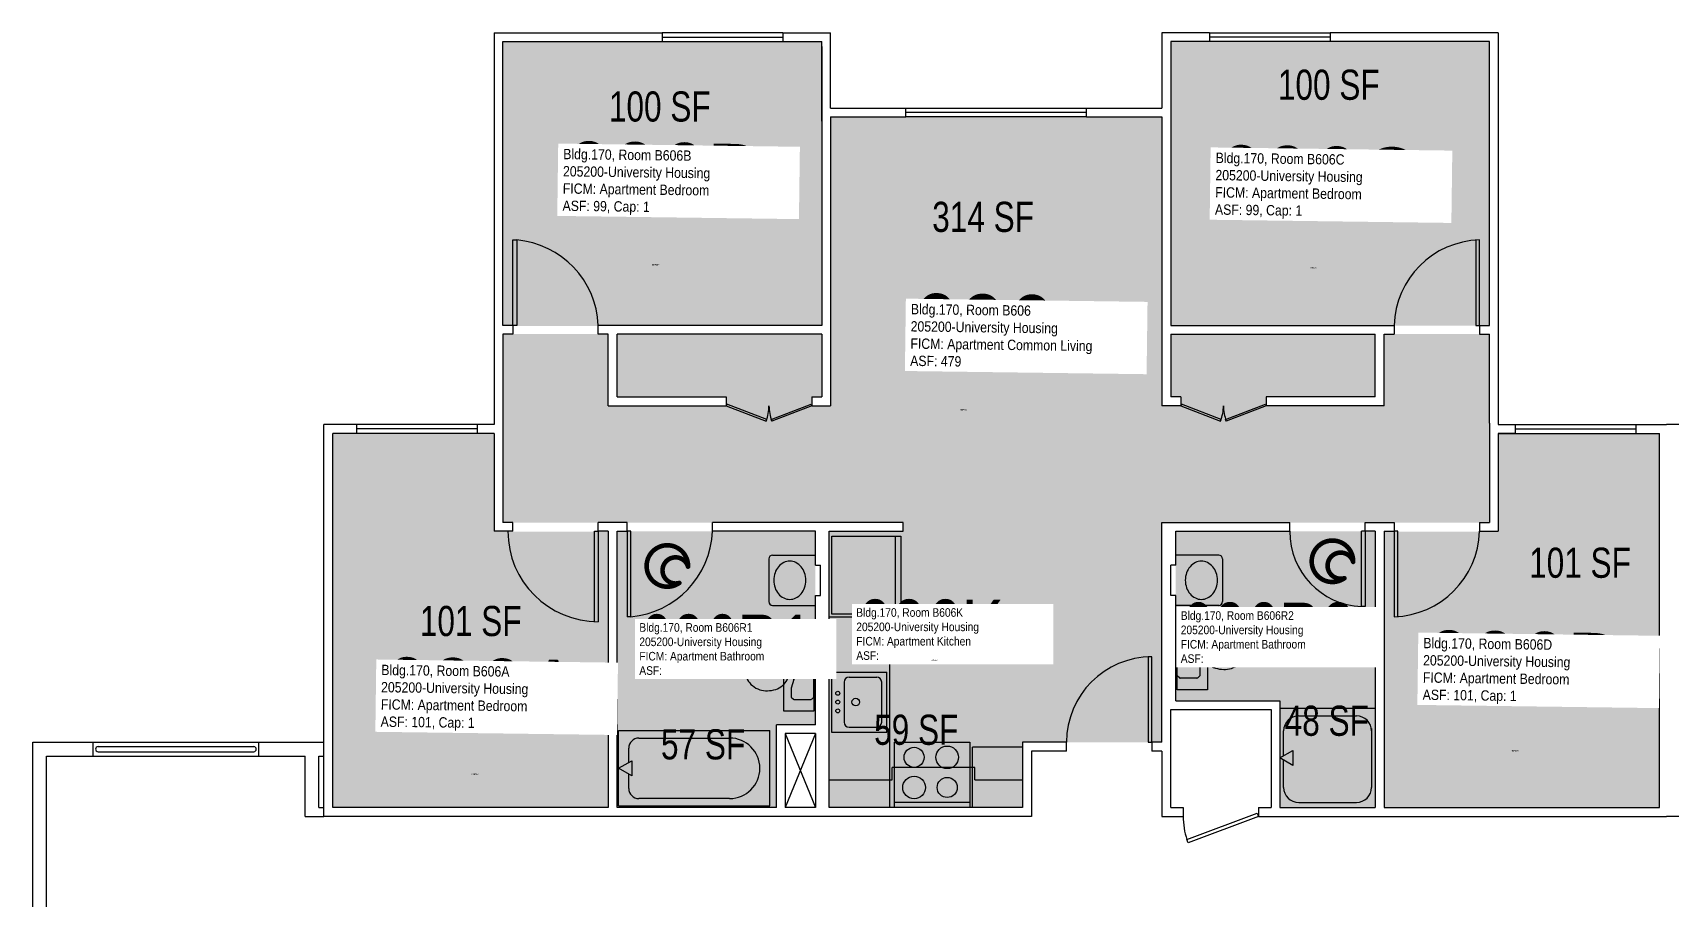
# Model space of a CAD drawing. Header units: inches. Extents: x -89 to 3167, y -84 to 1655.
# Drawn here: x 1360 to 2012, y 295 to 640 of the extents above; entities that cross this region are included whole.
import ezdxf
from ezdxf.enums import TextEntityAlignment as Align

# ---------------------------------------------------------------- set-up
doc = ezdxf.new("R2010")
doc.units = ezdxf.units.IN
doc.header["$LTSCALE"] = 10
doc.header["$MEASUREMENT"] = 0
doc.layers.get('0').update_dxf_attribs({"linetype": 'CONTINUOUS'})
for name, color, linetype in [('A-DOOR', 2, 'CONTINUOUS'), ('A-FLOR', 3, 'CONTINUOUS'), ('A-GLAZ', 1, 'CONTINUOUS'), ('A-IDEN-ICON', 4, 'CONTINUOUS'), ('A-IDEN-RNUM', 7, 'CONTINUOUS'), ('A-IDEN-SNUM', 4, 'CONTINUOUS'), ('A-IDEN-VNUM', 4, 'CONTINUOUS'), ('A-WALL', 5, 'CONTINUOUS'), ('AREA-TEXT', 3, 'CONTINUOUS'), ('Rooms-Category-Color', 7, 'CONTINUOUS'), ('Rooms-College-Color', 7, 'CONTINUOUS'), ('Rooms-Department-Color', 7, 'CONTINUOUS'), ('Rooms-Division-Color', 7, 'CONTINUOUS'), ('Rooms-Information', 7, 'CONTINUOUS')]:
    doc.layers.add(name, color=color, linetype=linetype)
doc.styles.add('CP_AREA', font='arial.ttf', dxfattribs={"height": 15})
doc.styles.add('CP_ROOMSNUMBER', font='arial.ttf', dxfattribs={"height": 1})
doc.styles.add('CP_ROOMVNUMBER', font='arial.ttf', dxfattribs={"width": 0.85, "height": 0.075})

# ---------------------------------------------------------------- blocks, each defined once
blk = doc.blocks.new('CPBATH')
at = {"color": 0, "linetype": 'ByBlock', "const_width": 0.0127}
for points in [[(0.0571, 0.0168, 0.861492), (-0.0551, 0, 1)], [(-0.0551, 0, 0.726902), (0.0487, -0.0337, 1)], [(0.0571, 0.0168, 0.729002), (-0.0084, -0.0042, 1)], [(-0.0084, -0.0042, 0.609468), (0.0487, -0.0337, 1)]]:
    blk.add_lwpolyline(points, format="xyb", dxfattribs=at)
at = {"color": 0, "linetype": 'ByBlock', "const_width": 0.00637}
for points in [[(0.0544, 0.0152, 1), (0.0599, 0.0184, 1)], [(0.0459, -0.0353, 1), (0.0515, -0.0321, 1)]]:
    blk.add_lwpolyline(points, format="xyb", close=True, dxfattribs=at)

msp = doc.modelspace()

# ---------------------------------------------------------------- hatches: boundary and pattern name
at = {"layer": 'Rooms-Category-Color', "true_color": 0x728ef3}
for points in [[(1673.99, 522.88), (1546.99, 522.85), (1546.96, 635.85), (1673.96, 635.88)], [(1812.99, 522.91), (1939.99, 522.94), (1939.96, 635.94), (1812.96, 635.91)], [(1939.96, 519.56), (1939.96, 444.56), (1809.46, 444.56), (1809.46, 357.06), (1753.96, 357.06), (1753.96, 441.06), (1706.45, 441.06), (1706.45, 444.56), (1546.96, 444.56), (1546.96, 519.56), (1588.96, 519.56), (1588.96, 491.06), (1635.96, 491.06), (1635.96, 494.56), (1592.46, 494.56), (1592.46, 519.56), (1673.96, 519.56), (1673.96, 494.56), (1669.96, 494.56), (1669.96, 491.06), (1677.46, 491.06), (1677.46, 606.06), (1809.46, 606.06), (1809.46, 491.06), (1816.96, 491.06), (1816.96, 494.56), (1812.96, 494.56), (1812.96, 519.56), (1894.46, 519.56), (1894.46, 494.56), (1850.96, 494.56), (1850.96, 491.06), (1897.96, 491.06), (1897.96, 519.56)], [(1589.04, 330.86), (1479.29, 330.83), (1479.25, 479.83), (1543.5, 479.85), (1543.51, 440.85), (1589.01, 440.86)], [(1943.5, 479.94), (2007.75, 479.96), (2007.79, 330.96), (1898.04, 330.93), (1898.01, 440.93), (1943.51, 440.94)], [(1592.46, 441.06), (1671.46, 441.06), (1671.46, 364.06), (1655.96, 364.06), (1655.96, 331.06), (1592.46, 331.06), (1592.46, 441.06)], [(1676.96, 441.06), (1753.96, 441.06), (1753.96, 331.06), (1676.96, 331.06)], [(1894.46, 441.06), (1814.96, 441.06), (1814.96, 373.56), (1856.46, 373.56), (1856.46, 331.06), (1894.46, 331.06)]]:
    msp.add_hatch(color=171, dxfattribs=at).paths.add_polyline_path(points)
at = {"layer": 'Rooms-College-Color', "true_color": 0xadadad}
for points in [[(1673.99, 522.88), (1546.99, 522.85), (1546.96, 635.85), (1673.96, 635.88)], [(1812.99, 522.91), (1939.99, 522.94), (1939.96, 635.94), (1812.96, 635.91)], [(1939.96, 519.56), (1939.96, 444.56), (1809.46, 444.56), (1809.46, 357.06), (1753.96, 357.06), (1753.96, 441.06), (1706.45, 441.06), (1706.45, 444.56), (1546.96, 444.56), (1546.96, 519.56), (1588.96, 519.56), (1588.96, 491.06), (1635.96, 491.06), (1635.96, 494.56), (1592.46, 494.56), (1592.46, 519.56), (1673.96, 519.56), (1673.96, 494.56), (1669.96, 494.56), (1669.96, 491.06), (1677.46, 491.06), (1677.46, 606.06), (1809.46, 606.06), (1809.46, 491.06), (1816.96, 491.06), (1816.96, 494.56), (1812.96, 494.56), (1812.96, 519.56), (1894.46, 519.56), (1894.46, 494.56), (1850.96, 494.56), (1850.96, 491.06), (1897.96, 491.06), (1897.96, 519.56)], [(1589.04, 330.86), (1479.29, 330.83), (1479.25, 479.83), (1543.5, 479.85), (1543.51, 440.85), (1589.01, 440.86)], [(1943.5, 479.94), (2007.75, 479.96), (2007.79, 330.96), (1898.04, 330.93), (1898.01, 440.93), (1943.51, 440.94)], [(1592.46, 441.06), (1671.46, 441.06), (1671.46, 364.06), (1655.96, 364.06), (1655.96, 331.06), (1592.46, 331.06), (1592.46, 441.06)], [(1676.96, 441.06), (1753.96, 441.06), (1753.96, 331.06), (1676.96, 331.06)], [(1894.46, 441.06), (1814.96, 441.06), (1814.96, 373.56), (1856.46, 373.56), (1856.46, 331.06), (1894.46, 331.06)]]:
    msp.add_hatch(color=253, dxfattribs=at).paths.add_polyline_path(points)
at = {"layer": 'Rooms-Department-Color', "true_color": 0x604aed}
for points in [[(1673.99, 522.88), (1546.99, 522.85), (1546.96, 635.85), (1673.96, 635.88)], [(1812.99, 522.91), (1939.99, 522.94), (1939.96, 635.94), (1812.96, 635.91)], [(1939.96, 519.56), (1939.96, 444.56), (1809.46, 444.56), (1809.46, 357.06), (1753.96, 357.06), (1753.96, 441.06), (1706.45, 441.06), (1706.45, 444.56), (1546.96, 444.56), (1546.96, 519.56), (1588.96, 519.56), (1588.96, 491.06), (1635.96, 491.06), (1635.96, 494.56), (1592.46, 494.56), (1592.46, 519.56), (1673.96, 519.56), (1673.96, 494.56), (1669.96, 494.56), (1669.96, 491.06), (1677.46, 491.06), (1677.46, 606.06), (1809.46, 606.06), (1809.46, 491.06), (1816.96, 491.06), (1816.96, 494.56), (1812.96, 494.56), (1812.96, 519.56), (1894.46, 519.56), (1894.46, 494.56), (1850.96, 494.56), (1850.96, 491.06), (1897.96, 491.06), (1897.96, 519.56)], [(1589.04, 330.86), (1479.29, 330.83), (1479.25, 479.83), (1543.5, 479.85), (1543.51, 440.85), (1589.01, 440.86)], [(1943.5, 479.94), (2007.75, 479.96), (2007.79, 330.96), (1898.04, 330.93), (1898.01, 440.93), (1943.51, 440.94)], [(1592.46, 441.06), (1671.46, 441.06), (1671.46, 364.06), (1655.96, 364.06), (1655.96, 331.06), (1592.46, 331.06), (1592.46, 441.06)], [(1676.96, 441.06), (1753.96, 441.06), (1753.96, 331.06), (1676.96, 331.06)], [(1894.46, 441.06), (1814.96, 441.06), (1814.96, 373.56), (1856.46, 373.56), (1856.46, 331.06), (1894.46, 331.06)]]:
    msp.add_hatch(color=173, dxfattribs=at).paths.add_polyline_path(points)
at = {"layer": 'Rooms-Division-Color', "true_color": 0x604aed}
for points in [[(1673.99, 522.88), (1546.99, 522.85), (1546.96, 635.85), (1673.96, 635.88)], [(1812.99, 522.91), (1939.99, 522.94), (1939.96, 635.94), (1812.96, 635.91)], [(1939.96, 519.56), (1939.96, 444.56), (1809.46, 444.56), (1809.46, 357.06), (1753.96, 357.06), (1753.96, 441.06), (1706.45, 441.06), (1706.45, 444.56), (1546.96, 444.56), (1546.96, 519.56), (1588.96, 519.56), (1588.96, 491.06), (1635.96, 491.06), (1635.96, 494.56), (1592.46, 494.56), (1592.46, 519.56), (1673.96, 519.56), (1673.96, 494.56), (1669.96, 494.56), (1669.96, 491.06), (1677.46, 491.06), (1677.46, 606.06), (1809.46, 606.06), (1809.46, 491.06), (1816.96, 491.06), (1816.96, 494.56), (1812.96, 494.56), (1812.96, 519.56), (1894.46, 519.56), (1894.46, 494.56), (1850.96, 494.56), (1850.96, 491.06), (1897.96, 491.06), (1897.96, 519.56)], [(1589.04, 330.86), (1479.29, 330.83), (1479.25, 479.83), (1543.5, 479.85), (1543.51, 440.85), (1589.01, 440.86)], [(1943.5, 479.94), (2007.75, 479.96), (2007.79, 330.96), (1898.04, 330.93), (1898.01, 440.93), (1943.51, 440.94)], [(1592.46, 441.06), (1671.46, 441.06), (1671.46, 364.06), (1655.96, 364.06), (1655.96, 331.06), (1592.46, 331.06), (1592.46, 441.06)], [(1676.96, 441.06), (1753.96, 441.06), (1753.96, 331.06), (1676.96, 331.06)], [(1894.46, 441.06), (1814.96, 441.06), (1814.96, 373.56), (1856.46, 373.56), (1856.46, 331.06), (1894.46, 331.06)]]:
    msp.add_hatch(color=173, dxfattribs=at).paths.add_polyline_path(points)

# ---------------------------------------------------------------- linework, layer by layer
for p, q in [((1677.96, 408.06), (1677.96, 439.06)), ((1677.96, 439.06), (1705.46, 439.06)), ((1703.21, 439.06), (1703.21, 408.06)), ((1705.46, 439.06), (1705.46, 408.06)), ((1654.35, 431.56), (1671.47, 431.56)), ((1832.08, 431.56), (1814.96, 431.56)), ((1652.85, 430.06), (1652.85, 413.06)), ((1833.58, 430.06), (1833.58, 413.06)), ((1654.35, 411.56), (1671.47, 411.56)), ((1832.08, 411.56), (1814.96, 411.56)), ((1676.96, 407.06), (1700.96, 407.06)), ((1705.46, 408.06), (1677.96, 408.06)), ((1700.96, 407.06), (1700.96, 331.06)), ((1815.58, 377.98), (1815.58, 407.98)), ((1815.58, 407.98), (1827.58, 407.98)), ((1827.58, 407.98), (1827.58, 377.98)), ((1658.83, 369.48), (1658.83, 399.48)), ((1658.83, 399.48), (1670.83, 399.48)), ((1670.83, 399.48), (1670.83, 369.48)), ((1815.58, 383.56), (1815.58, 402.39)), ((1815.71, 402.69), (1816.46, 403.44)), ((1816.76, 403.56), (1823.58, 403.56)), ((1823.58, 403.56), (1824.46, 402.69)), ((1824.57, 399.01), (1823.6, 395.62)), ((1824.58, 402.39), (1824.58, 399.12)), ((1661.83, 393.89), (1661.83, 390.56)), ((1662.83, 395.06), (1661.96, 394.19)), ((1669.83, 395.06), (1662.83, 395.06)), ((1670.71, 394.19), (1669.83, 395.06)), ((1670.83, 375.06), (1670.83, 393.89)), ((1823.58, 395.5), (1823.58, 390.62)), ((1661.83, 390.56), (1662.82, 387.12)), ((1662.83, 387), (1662.83, 382.12)), ((1823.6, 390.51), (1824.57, 387.12)), ((1824.58, 387), (1824.58, 383.56)), ((1662.82, 382.01), (1661.83, 378.56)), ((1661.83, 378.56), (1661.83, 375.06)), ((1677.86, 385.02), (1699.86, 385.02)), ((1677.86, 385.02), (1677.86, 361.02)), ((1682.86, 381.02), (1682.86, 365.02)), ((1684.86, 383.02), (1695.86, 383.02)), ((1697.86, 365.02), (1697.86, 381.02)), ((1699.86, 361.02), (1699.86, 385.02)), ((1816.46, 382.69), (1815.58, 383.56)), ((1823.41, 382.56), (1816.76, 382.56)), ((1824.58, 383.56), (1823.71, 382.69)), ((1661.83, 375.06), (1662.71, 374.19)), ((1663.01, 374.06), (1669.66, 374.06)), ((1669.96, 374.19), (1670.83, 375.06)), ((1827.58, 377.98), (1815.58, 377.98)), ((1670.83, 369.48), (1658.83, 369.48)), ((1894.46, 370.56), (1856.46, 370.56)), ((1863.96, 367.59), (1886.96, 367.59)), ((1593.08, 331.69), (1593.08, 361.69)), ((1593.08, 361.69), (1653.33, 361.69)), ((1653.33, 331.69), (1653.33, 361.69)), ((1677.86, 361.02), (1699.86, 361.02)), ((1684.86, 363.02), (1695.86, 363.02)), ((1857.96, 351.71), (1857.96, 361.59)), ((1892.96, 362.59), (1892.96, 339.09)), ((1597.1, 349.01), (1597.1, 354.72)), ((1601.12, 358.74), (1637.27, 358.74)), ((1702.96, 331.06), (1702.96, 357.06)), ((1702.96, 357.06), (1732.96, 357.06)), ((1732.96, 357.06), (1732.96, 331.06)), ((1753.96, 355.06), (1733.96, 355.06)), ((1733.96, 331.06), (1733.96, 355.06)), ((1856.46, 350.84), (1861.66, 353.84)), ((1861.66, 353.84), (1861.66, 347.84)), ((1593.08, 346.69), (1598.28, 349.69)), ((1598.28, 343.69), (1593.08, 346.69)), ((1598.28, 349.69), (1598.28, 343.69)), ((1734.96, 347.06), (1702.03, 347.06)), ((1702.03, 342.13), (1702.03, 347.06)), ((1734.96, 342.13), (1734.96, 347.06)), ((1861.66, 347.84), (1856.46, 350.84)), ((1857.96, 339.09), (1857.96, 349.98)), ((1597.1, 338.65), (1597.1, 344.37)), ((1676.96, 342.13), (1702.03, 342.13)), ((1734.96, 342.13), (1753.96, 342.13)), ((1637.27, 334.64), (1601.12, 334.64)), ((1732.96, 333.14), (1702.96, 333.14)), ((1863.96, 333.09), (1886.96, 333.09)), ((1593.08, 331.69), (1653.33, 331.69))]:
    msp.add_line(p, q)
for centre, radius in [((1680.36, 376.56), 0.791), ((1680.36, 373.06), 0.791), ((1687.49, 373.06), 1.5), ((1680.36, 369.56), 0.791), ((1710.74, 351.06), 4), ((1723.96, 351.06), 4.5), ((1710.74, 339.07), 4.5), ((1723.96, 339.07), 4)]:
    msp.add_circle(centre, radius)
for centre, radius, start, end in [((1654.35, 430.06), 1.5, 90, 180), ((1832.08, 430.06), 1.5, 0, 90), ((1663.85, 421.56), 9, 160.77064, 180), ((1662.58, 422.01), 7.65, 139.89909, 160.77064), ((1661.76, 422.69), 6.59, 116.19159, 139.89909), ((1661.25, 423.74), 5.42, 90, 116.19159), ((1661.25, 423.74), 5.42, 63.80841, 90), ((1660.73, 422.69), 6.59, 40.10091, 63.80841), ((1659.92, 422.01), 7.65, 19.22936, 40.10091), ((1658.64, 421.56), 9, 0, 19.22936), ((1827.79, 421.56), 9, 160.77064, 180), ((1826.51, 422.01), 7.65, 139.89909, 160.77064), ((1825.7, 422.69), 6.59, 116.19159, 139.89909), ((1825.18, 423.74), 5.42, 90, 116.19159), ((1825.18, 423.74), 5.42, 63.80841, 90), ((1824.67, 422.69), 6.59, 40.10091, 63.80841), ((1823.86, 422.01), 7.65, 19.22936, 40.10091), ((1822.58, 421.56), 9, 0, 19.22936), ((1663.85, 421.56), 9, 180, 199.22936), ((1662.58, 421.12), 7.65, 199.22936, 220.10091), ((1659.92, 421.12), 7.65, 319.89909, 340.77064), ((1658.64, 421.56), 9, 340.77064, 0), ((1827.79, 421.56), 9, 180, 199.22936), ((1826.51, 421.12), 7.65, 199.22936, 220.10091), ((1823.86, 421.12), 7.65, 319.89909, 340.77064), ((1822.58, 421.56), 9, 340.77064, 0), ((1654.35, 413.06), 1.5, 180, 270), ((1661.76, 420.44), 6.59, 220.10091, 243.80841), ((1661.25, 419.38), 5.42, 243.80841, 270), ((1661.25, 419.38), 5.42, 270, 296.19159), ((1660.73, 420.44), 6.59, 296.19159, 319.89909), ((1825.7, 420.44), 6.59, 220.10091, 243.80841), ((1825.18, 419.38), 5.42, 243.80841, 270), ((1825.18, 419.38), 5.42, 270, 296.19159), ((1824.67, 420.44), 6.59, 296.19159, 319.89909), ((1832.08, 413.06), 1.5, 270, 0), ((1816, 402.39), 0.418, 135, 180), ((1816.76, 403.14), 0.418, 90, 135), ((1824.17, 402.39), 0.418, 0, 45), ((1833.53, 391.38), 8.59, 108.83538, 129.47246), ((1834.08, 389.77), 10.29, 90, 108.83538), ((1834.08, 389.77), 10.29, 71.16462, 90), ((1834.63, 391.38), 8.59, 50.52754, 71.16462), ((1662.25, 393.89), 0.418, 135, 180), ((1670.42, 393.89), 0.418, 0, 45), ((1824, 395.5), 0.418, 164.0546, 180), ((1831.39, 393.06), 5.8, 153.29881, 180), ((1831.39, 393.06), 5.8, 180, 206.70119), ((1832.69, 392.41), 7.26, 129.47246, 153.29881), ((1835.48, 392.41), 7.26, 26.70119, 50.52754), ((1836.78, 393.06), 5.8, 0, 26.70119), ((1836.78, 393.06), 5.8, 333.29881, 0), ((1649.64, 384.56), 5.8, 153.29881, 180), ((1650.94, 383.91), 7.26, 129.47246, 153.29881), ((1651.78, 382.88), 8.59, 108.83538, 129.47246), ((1652.33, 381.27), 10.29, 90, 108.83538), ((1652.33, 381.27), 10.29, 71.16462, 90), ((1652.88, 382.88), 8.59, 50.52754, 71.16462), ((1653.73, 383.91), 7.26, 26.70119, 50.52754), ((1655.03, 384.56), 5.8, 0, 26.70119), ((1662.42, 387), 0.418, 0, 15.9454), ((1824, 390.62), 0.418, 180, 195.9454), ((1824.17, 387), 0.418, 0, 15.9454), ((1832.69, 393.72), 7.26, 206.70119, 230.52754), ((1833.53, 394.74), 8.59, 230.52754, 251.16462), ((1834.08, 396.36), 10.29, 251.16462, 270), ((1834.6, 393.92), 7.87, 266.22456, 288.83538), ((1834.1, 395.39), 9.43, 288.83538, 309.47246), ((1835.48, 393.72), 7.26, 309.47246, 333.29881), ((1649.64, 384.56), 5.8, 180, 206.70119), ((1650.94, 385.22), 7.26, 206.70119, 230.52754), ((1652.32, 386.89), 9.43, 230.52754, 251.16462), ((1652.88, 386.24), 8.59, 288.83538, 309.47246), ((1653.73, 385.22), 7.26, 309.47246, 333.29881), ((1655.03, 384.56), 5.8, 333.29881, 0), ((1662.42, 382.12), 0.418, 344.0546, 0), ((1684.86, 381.02), 2, 90, 180), ((1695.86, 381.02), 2, 0, 90), ((1816.76, 382.98), 0.418, 225, 270), ((1823.41, 382.98), 0.418, 270, 315), ((1651.82, 385.42), 7.87, 251.16462, 273.77544), ((1652.33, 387.86), 10.29, 270, 288.83538), ((1663.01, 374.48), 0.418, 225, 270), ((1669.66, 374.48), 0.418, 270, 315), ((1863.96, 361.59), 6, 90, 180), ((1886.96, 361.59), 6, 0, 90), ((1684.86, 365.02), 2, 180, 270), ((1695.86, 365.02), 2, 270, 0), ((1601.12, 354.72), 4.02, 90, 180), ((1637.27, 346.69), 12.05, 270, 90), ((1601.12, 338.65), 4.02, 180, 270), ((1863.96, 339.09), 6, 180, 270), ((1886.96, 339.09), 6, 270, 0)]:
    msp.add_arc(centre, radius, start, end)
at = {"layer": 'A-DOOR'}
for p, q in [((1550.96, 523.06), (1550.96, 557.06)), ((1550.96, 557.06), (1552.46, 557.06)), ((1552.46, 557.06), (1552.46, 523.06)), ((1934.46, 557.06), (1934.46, 523.06)), ((1935.96, 523.06), (1935.96, 557.06)), ((1552.46, 523.06), (1550.96, 523.06)), ((1934.46, 523.06), (1935.96, 523.06)), ((1636.21, 491.72), (1635.96, 491.06)), ((1635.96, 491.06), (1651.83, 484.98)), ((1652.09, 485.64), (1636.21, 491.72)), ((1653.83, 485.64), (1669.71, 491.72)), ((1669.96, 491.06), (1654.09, 484.98)), ((1669.71, 491.72), (1669.96, 491.06)), ((1817.21, 491.72), (1816.96, 491.06)), ((1816.96, 491.06), (1832.83, 484.98)), ((1833.09, 485.64), (1817.21, 491.72)), ((1834.83, 485.64), (1850.71, 491.72)), ((1850.96, 491.06), (1835.09, 484.98)), ((1850.71, 491.72), (1850.96, 491.06)), ((1651.83, 484.98), (1652.09, 485.64)), ((1654.09, 484.98), (1653.83, 485.64)), ((1832.83, 484.98), (1833.09, 485.64)), ((1835.09, 484.98), (1834.83, 485.64)), ((1583.46, 441.06), (1584.96, 441.06)), ((1583.46, 405.06), (1583.46, 441.06)), ((1584.96, 441.06), (1584.96, 405.06)), ((1596.46, 441.06), (1596.46, 407.06)), ((1597.96, 441.06), (1596.46, 441.06)), ((1597.96, 407.06), (1597.96, 441.06)), ((1888.96, 411.06), (1888.96, 441.06)), ((1890.46, 441.06), (1888.96, 441.06)), ((1890.46, 441.06), (1890.46, 411.06)), ((1901.96, 441.06), (1901.96, 407.06)), ((1903.46, 441.06), (1901.96, 441.06)), ((1903.46, 407.06), (1903.46, 441.06)), ((1597.96, 407.06), (1596.46, 407.06)), ((1890.46, 411.06), (1888.96, 411.06)), ((1805.46, 391.06), (1803.96, 391.06)), ((1803.96, 391.06), (1803.96, 357.06)), ((1805.46, 357.06), (1805.46, 391.06)), ((1803.96, 357.06), (1805.46, 357.06)), ((1819.39, 318.3), (1847.46, 328.88)), ((1847.96, 327.56), (1819.89, 316.97)), ((1847.46, 328.88), (1847.96, 327.56)), ((1819.89, 316.97), (1819.39, 318.3))]:
    msp.add_line(p, q, dxfattribs=at)
for centre, radius, start, end in [((1549.32, 521.53), 35.67, 2.4645, 84.95117), ((1936.92, 522.1), 34.97, 91.57576, 178.42424), ((1635.96, 491.06), 17, 339.02254, 0), ((1669.96, 491.06), 17, 180, 200.97746), ((1816.96, 491.06), 17, 339.02254, 0), ((1850.96, 491.06), 17, 180, 200.97746), ((1584.96, 441.06), 36, 180, 270), ((1594.85, 442.56), 35.64, 274.99827, 357.58607), ((1890.23, 440.81), 29.77, 179.51034, 267.55206), ((1901, 442.02), 34.97, 271.57576, 358.42424), ((1805.46, 357.06), 34, 90, 180), ((1845.15, 327.19), 27.2, 179.22408, 199.05218)]:
    msp.add_arc(centre, radius, start, end, dxfattribs=at)
at = {"layer": 'A-FLOR'}
for p, q in [((1659.46, 360.56), (1671.46, 331.06)), ((1671.46, 360.56), (1659.46, 331.06)), ((1385.71, 355.31), (1447.71, 355.31)), ((1385.71, 353.31), (1447.71, 353.31))]:
    msp.add_line(p, q, dxfattribs=at)
at = {"layer": 'A-FLOR', "extrusion": (0.000345961, 2.59028e-12, 1)}
msp.add_arc((1385.71, 354.31, 0.48), 1, 90, 270, dxfattribs=at)
at = {"layer": 'A-FLOR', "extrusion": (0.000345961, 2.5904e-12, 1)}
msp.add_arc((1447.71, 354.31, 0.5), 1, 270, 90, dxfattribs=at)
at = {"layer": 'A-GLAZ'}
for p, q in [((1658.46, 639.56), (1610.46, 639.56)), ((1610.46, 637.81), (1658.46, 637.81)), ((1610.46, 636.06), (1658.46, 636.06)), ((1828.46, 639.56), (1876.46, 639.56)), ((1876.46, 637.81), (1828.46, 637.81)), ((1876.46, 636.06), (1828.46, 636.06)), ((1707.46, 609.56), (1779.46, 609.56)), ((1779.46, 607.81), (1707.46, 607.81)), ((1779.46, 606.06), (1707.46, 606.06)), ((1536.71, 483.56), (1488.71, 483.56)), ((1950.21, 483.56), (1998.21, 483.56)), ((1536.71, 481.81), (1488.71, 481.81)), ((1536.71, 480.06), (1488.71, 480.06)), ((1950.21, 481.81), (1998.21, 481.81)), ((1950.21, 480.06), (1998.21, 480.06))]:
    msp.add_line(p, q, dxfattribs=at)
at = {"layer": 'A-WALL'}
for p, q in [((1543.46, 639.56), (1610.46, 639.56)), ((1543.46, 639.56), (1543.46, 483.56)), ((1546.96, 523.06), (1546.96, 636.06)), ((1546.96, 636.06), (1610.46, 636.06)), ((1610.46, 639.56), (1610.46, 636.06)), ((1658.46, 639.56), (1677.46, 639.56)), ((1658.46, 639.56), (1658.46, 636.06)), ((1658.46, 636.06), (1673.96, 636.06)), ((1673.96, 604.31), (1673.96, 636.06)), ((1673.96, 634.06), (1673.96, 604.31)), ((1677.46, 609.56), (1677.46, 639.56)), ((1809.46, 639.56), (1809.46, 609.56)), ((1828.46, 639.56), (1809.46, 639.56)), ((1812.96, 636.06), (1812.96, 604.31)), ((1828.46, 636.06), (1812.96, 636.06)), ((1828.46, 639.56), (1828.46, 636.06)), ((1876.46, 639.56), (1876.46, 636.06)), ((1943.46, 639.56), (1876.46, 639.56)), ((1939.96, 636.06), (1876.46, 636.06)), ((1939.96, 523.06), (1939.96, 636.06)), ((1943.46, 639.56), (1943.46, 483.56)), ((1677.46, 609.56), (1707.46, 609.56)), ((1707.46, 606.06), (1707.46, 609.56)), ((1779.46, 606.06), (1779.46, 609.56)), ((1779.46, 609.56), (1809.46, 609.56)), ((1673.96, 604.31), (1673.96, 523.06)), ((1677.46, 606.06), (1677.46, 491.06)), ((1677.46, 606.06), (1707.46, 606.06)), ((1779.46, 606.06), (1809.46, 606.06)), ((1809.46, 606.06), (1809.46, 491.06)), ((1812.96, 604.31), (1812.96, 523.06)), ((1550.96, 523.06), (1546.96, 523.06)), ((1550.96, 523.06), (1550.96, 519.56)), ((1673.96, 523.06), (1584.96, 523.06)), ((1584.96, 519.56), (1584.96, 523.06)), ((1812.96, 523.06), (1901.96, 523.06)), ((1901.96, 523.06), (1901.96, 519.56)), ((1935.96, 523.06), (1935.96, 519.56)), ((1935.96, 523.06), (1939.96, 523.06)), ((1550.96, 519.56), (1546.96, 519.56)), ((1546.96, 519.56), (1546.96, 483.56)), ((1588.96, 519.56), (1584.96, 519.56)), ((1588.96, 491.06), (1588.96, 519.56)), ((1673.96, 519.56), (1592.46, 519.56)), ((1592.46, 494.56), (1592.46, 519.56)), ((1673.96, 519.56), (1673.96, 494.56)), ((1812.96, 519.56), (1894.46, 519.56)), ((1812.96, 519.56), (1812.96, 494.56)), ((1894.46, 494.56), (1894.46, 519.56)), ((1897.96, 491.06), (1897.96, 519.56)), ((1897.96, 519.56), (1901.96, 519.56)), ((1935.96, 519.56), (1939.96, 519.56)), ((1939.96, 484.06), (1939.96, 519.56)), ((1588.96, 491.06), (1635.96, 491.06)), ((1592.46, 494.56), (1635.96, 494.56)), ((1635.96, 494.56), (1635.96, 491.06)), ((1669.96, 494.56), (1669.96, 491.06)), ((1669.96, 494.56), (1673.96, 494.56)), ((1669.96, 491.06), (1677.46, 491.06)), ((1816.96, 491.06), (1809.46, 491.06)), ((1816.96, 494.56), (1812.96, 494.56)), ((1816.96, 494.56), (1816.96, 491.06)), ((1894.46, 494.56), (1850.96, 494.56)), ((1850.96, 494.56), (1850.96, 491.06)), ((1897.96, 491.06), (1850.96, 491.06)), ((1476.46, 483.56), (1475.71, 483.56)), ((1475.71, 327.56), (1475.71, 483.56)), ((1488.71, 483.56), (1476.46, 483.56)), ((1488.71, 483.56), (1488.71, 480.06)), ((1543.46, 483.56), (1536.71, 483.56)), ((1536.71, 483.56), (1536.71, 480.06)), ((1546.96, 483.56), (1546.96, 444.56)), ((1939.96, 484.06), (1939.96, 444.56)), ((1943.46, 483.56), (1950.21, 483.56)), ((1950.21, 483.56), (1950.21, 480.06)), ((1998.21, 483.56), (1998.21, 480.06)), ((1998.21, 483.56), (2010.46, 483.56)), ((2022.71, 483.56), (2010.46, 483.56)), ((1488.71, 480.06), (1479.21, 480.06)), ((1479.21, 331.06), (1479.21, 480.06)), ((1543.46, 480.06), (1536.71, 480.06)), ((1543.46, 480.06), (1543.46, 441.06)), ((1943.46, 480.06), (1943.46, 441.06)), ((1943.46, 480.06), (1950.21, 480.06)), ((1950.21, 480.06), (1943.46, 480.06)), ((1998.21, 480.06), (2007.71, 480.06)), ((2007.71, 331.06), (2007.71, 480.06)), ((1550.96, 444.56), (1546.96, 444.56)), ((1550.96, 441.06), (1550.96, 444.56)), ((1596.46, 444.56), (1584.96, 444.56)), ((1584.96, 441.06), (1584.96, 444.56)), ((1584.96, 441.06), (1584.96, 444.56)), ((1596.46, 441.06), (1596.46, 444.56)), ((1676.96, 444.56), (1630.46, 444.56)), ((1630.46, 441.06), (1630.46, 444.56)), ((1706.45, 444.56), (1676.96, 444.56)), ((1706.45, 441.06), (1706.45, 444.56)), ((1809.46, 357.06), (1809.46, 444.56)), ((1809.46, 444.56), (1860.46, 444.56)), ((1860.46, 441.06), (1860.46, 444.56)), ((1890.46, 441.06), (1890.46, 444.56)), ((1890.46, 441.06), (1890.46, 444.56)), ((1890.46, 444.56), (1901.96, 444.56)), ((1901.96, 444.56), (1901.96, 441.06)), ((1935.96, 444.56), (1939.96, 444.56)), ((1935.96, 444.56), (1935.96, 441.06)), ((1550.96, 441.06), (1543.46, 441.06)), ((1588.96, 441.06), (1584.96, 441.06)), ((1588.96, 441.06), (1588.96, 331.06)), ((1592.46, 331.06), (1592.46, 441.06)), ((1592.46, 441.06), (1596.46, 441.06)), ((1671.46, 441.06), (1630.46, 441.06)), ((1653.83, 441.06), (1634.46, 441.06)), ((1671.46, 427.56), (1671.46, 441.06)), ((1676.96, 441.06), (1706.45, 441.06)), ((1676.96, 331.06), (1676.96, 441.06)), ((1814.96, 441.06), (1860.46, 441.06)), ((1814.96, 427.56), (1814.96, 441.06)), ((1894.46, 441.06), (1890.46, 441.06)), ((1894.46, 441.06), (1894.46, 331.06)), ((1897.96, 441.06), (1897.96, 331.06)), ((1897.96, 441.06), (1901.96, 441.06)), ((1935.96, 441.06), (1943.46, 441.06)), ((1671.46, 427.56), (1673.47, 427.56)), ((1673.47, 415.56), (1673.47, 427.56)), ((1812.96, 415.56), (1812.96, 427.56)), ((1814.96, 427.56), (1812.96, 427.56)), ((1671.46, 364.06), (1671.46, 415.56)), ((1671.46, 415.56), (1673.47, 415.56)), ((1814.96, 415.56), (1812.96, 415.56)), ((1814.96, 373.56), (1814.96, 415.56)), ((1814.96, 373.56), (1856.46, 373.56)), ((1856.46, 373.56), (1856.46, 331.06)), ((1812.96, 370.06), (1852.96, 370.06)), ((1812.96, 331.06), (1812.96, 370.06)), ((1852.96, 370.06), (1852.96, 331.06)), ((1655.96, 331.06), (1655.96, 364.06)), ((1671.46, 364.06), (1655.96, 364.06)), ((1659.46, 360.56), (1659.46, 331.06)), ((1671.46, 360.56), (1659.46, 360.56)), ((1671.46, 360.56), (1671.46, 331.06)), ((1753.96, 357.06), (1753.96, 331.06)), ((1771.46, 357.06), (1753.96, 357.06)), ((1757.46, 353.56), (1757.46, 327.56)), ((1771.46, 353.56), (1757.46, 353.56)), ((1771.46, 353.56), (1771.46, 357.06)), ((1809.46, 357.06), (1805.46, 357.06)), ((1805.46, 357.06), (1805.46, 353.56)), ((1809.46, 353.56), (1805.46, 353.56)), ((1809.46, 353.56), (1809.46, 327.56)), ((1476.46, 327.56), (1475.71, 327.56)), ((1757.46, 327.56), (1476.46, 327.56)), ((1588.96, 331.06), (1479.21, 331.06)), ((1655.96, 331.06), (1592.46, 331.06)), ((1671.46, 331.06), (1659.46, 331.06)), ((1753.96, 331.06), (1676.96, 331.06)), ((1809.46, 327.56), (1817.96, 327.56)), ((1812.96, 331.06), (1817.96, 331.06)), ((1817.96, 331.06), (1817.96, 327.56)), ((1847.96, 331.06), (1847.96, 327.56)), ((1847.96, 331.06), (1852.96, 331.06)), ((1847.96, 327.56), (2010.46, 327.56)), ((1856.46, 331.06), (1894.46, 331.06)), ((1897.96, 331.06), (2007.71, 331.06)), ((2291.46, 327.56), (2010.46, 327.56))]:
    msp.add_line(p, q, dxfattribs=at)
at = {"layer": 'A-WALL', "extrusion": (0.000313141, -5.52153e-05, 1)}
for p, q in [((1359.71, 357.06), (1383.71, 357.06)), ((1359.71, 261.56), (1359.71, 357.06)), ((1383.71, 351.56), (1383.71, 357.06)), ((1383.71, 357.06), (1449.71, 357.06)), ((1449.71, 351.56), (1449.71, 357.06)), ((1449.71, 357.06), (1475.71, 357.06)), ((1365.21, 261.56), (1365.21, 351.56)), ((1365.21, 351.56), (1383.71, 351.56)), ((1383.71, 351.56), (1449.71, 351.56)), ((1449.71, 351.56), (1468.21, 351.56)), ((1468.21, 327.56), (1468.21, 351.56)), ((1473.71, 331.06), (1473.71, 351.56)), ((1473.71, 351.56), (1475.71, 351.56)), ((1468.21, 327.56), (1475.71, 327.56)), ((1473.71, 331.06), (1475.71, 331.06))]:
    msp.add_line(p, q, dxfattribs=at)

# ---------------------------------------------------------------- block references
at = {"layer": 'A-IDEN-ICON', "xscale": 144.0000000043199, "yscale": 144.0000000043199, "zscale": 144.0000000043199, "rotation": 341.2590816520307}
for p in [(1612.16, 427.35), (1877.07, 429.23)]:
    msp.add_blockref('CPBATH', p, dxfattribs=at)

# ---------------------------------------------------------------- texts
at = {"layer": 'A-IDEN-RNUM', "style": 'CP_ROOMSNUMBER'}
for s, rotation, p in [('0606-B0', 359.2, (1606.33, 546.99)), ('0606-C0', 359.24, (1868.26, 545.84)), ('0606-00', 359.2, (1728.99, 489.25)), ('0606-D0', 359.2, (1948.75, 353.46)), ('0606-A0', 359.24, (1534.46, 344.18))]:
    msp.add_text(s, height=0.36, rotation=rotation, dxfattribs=at).set_placement(p)
for s, p in [('0606-R1', (1631.14, 398.65)), ('0606-R2', (1854.21, 399.32)), ('0606-K0', (1717.43, 389.61))]:
    msp.add_text(s, height=0.36, dxfattribs=at).set_placement(p)
at = {"layer": 'A-IDEN-SNUM', "style": 'CP_ROOMSNUMBER'}
for s, rotation, p in [('1700B606B0', 359.2, (1606.33, 546.99)), ('1700B606C0', 359.24, (1868.26, 545.84)), ('1700B60600', 359.2, (1728.99, 489.25)), ('1700B606D0', 359.2, (1948.75, 353.46)), ('1700B606A0', 359.24, (1534.46, 344.18))]:
    msp.add_text(s, height=0.36, rotation=rotation, dxfattribs=at).set_placement(p)
for s, p in [('1700B606R1', (1631.14, 398.65)), ('1700B606R2', (1854.21, 399.32)), ('1700B606K0', (1717.43, 389.61))]:
    msp.add_text(s, height=0.36, dxfattribs=at).set_placement(p)
at = {"layer": 'A-IDEN-VNUM', "style": 'CP_ROOMVNUMBER', "width": 0.85}
for s, rotation, p in [('606B', 359.24, (1570.69, 567.43)), ('606C', 359.24, (1830.56, 565.91)), ('606', 359.24, (1709.18, 506.86)), ('606D', 359.24, (1913.28, 372.72)), ('606A', 359.24404, (1498.23, 362.01))]:
    msp.add_text(s, height=28.8, rotation=rotation, dxfattribs=at).set_placement(p)
at = {"layer": 'A-IDEN-VNUM', "style": 'CP_ROOMVNUMBER'}
for s, width, p in [('606K', 0.75, (1687.73, 389.82)), ('606R2', 0.7, (1816.98, 388.61)), ('606R1', 0.7, (1601.32, 383.86, 0))]:
    msp.add_text(s, height=24, dxfattribs=dict(at, width=width)).set_placement(p)
at = {"layer": 'AREA-TEXT', "style": 'CP_AREA', "width": 0.75}
for s, p in [('100 SF', (1875.93, 618.88)), ('100 SF', (1609.46, 610.21)), ('314 SF', (1738.24, 566.27)), ('101 SF', (1976, 428.55)), ('101 SF', (1534.14, 405.34)), ('59 SF', (1711.62, 362.04)), ('48 SF', (1875.14, 365.63)), ('57 SF', (1626.71, 356.23))]:
    msp.add_text(s, height=12, dxfattribs=at).set_placement(p, align=Align.MIDDLE_CENTER)

# ---------------------------------------------------------------- next in the draw order: texts
at = {"layer": 'Rooms-Information', "char_height": 4.1143, "width": 92.16, "attachment_point": 7, "style": 'CP_ROOMVNUMBER', "bg_fill": 3, "box_fill_scale": 1.5, "bg_fill_color": 256, "bg_fill_true_color": 13158600, "bg_fill_transparency": 0}
for s, insert, rotation in [('Bldg.170, Room B606B^M^J205200-University Housing^M^JFICM: Apartment Bedroom^M^JASF: 99, Cap: 1', (1570.69, 567.43), 359.24), ('Bldg.170, Room B606C^M^J205200-University Housing^M^JFICM: Apartment Bedroom^M^JASF: 99, Cap: 1', (1830.56, 565.91), 359.24), ('Bldg.170, Room B606^M^J205200-University Housing^M^JFICM: Apartment Common Living^M^JASF: 479', (1709.18, 506.86), 359.24), ('Bldg.170, Room B606D^M^J205200-University Housing^M^JFICM: Apartment Bedroom^M^JASF: 101, Cap: 1', (1913.28, 372.72), 359.24), ('Bldg.170, Room B606A^M^J205200-University Housing^M^JFICM: Apartment Bedroom^M^JASF: 101, Cap: 1', (1498.23, 362.01), 359.24404)]:
    msp.add_mtext(s, dxfattribs=dict(at, insert=insert, rotation=rotation))
at = {"layer": 'Rooms-Information', "char_height": 3.4286, "width": 76.8, "attachment_point": 7, "style": 'CP_ROOMVNUMBER', "bg_fill": 3, "box_fill_scale": 1.5, "bg_fill_color": 256, "bg_fill_true_color": 13158600, "bg_fill_transparency": 0}
for s, insert in [('Bldg.170, Room B606K^M^J205200-University Housing^M^JFICM: Apartment Kitchen^M^JASF: ', (1687.73, 389.82)), ('Bldg.170, Room B606R1^M^J205200-University Housing^M^JFICM: Apartment Bathroom^M^JASF: ', (1601.32, 383.86, 0)), ('Bldg.170, Room B606R2^M^J205200-University Housing^M^JFICM: Apartment Bathroom^M^JASF: ', (1816.98, 388.61))]:
    msp.add_mtext(s, dxfattribs=dict(at, insert=insert))

doc.saveas('drawing.dxf')
